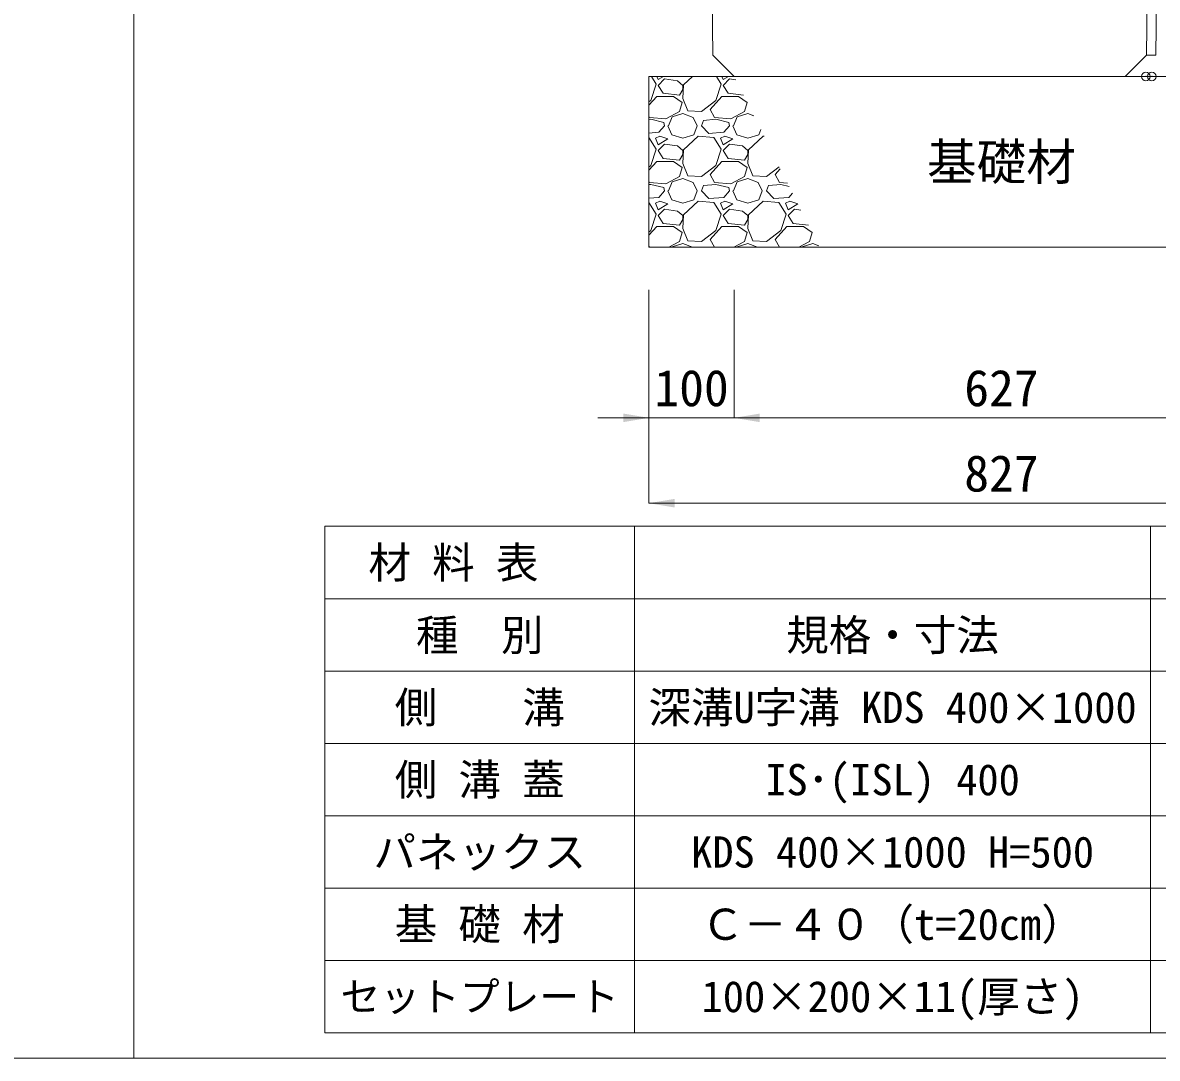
# Model space of a CAD drawing. Units: millimetres at full size. Extents: x 172874 to 217143, y 854931 to 903297.
# Drawn here: x 178744 to 180074, y 854931 to 856144 of the extents above; entities that cross this region are included whole.
import ezdxf
from ezdxf.enums import TextEntityAlignment as Align

# ---------------------------------------------------------------- set-up
doc = ezdxf.new("R2010")
doc.units = ezdxf.units.MM
doc.header["$LTSCALE"] = 20
doc.header["$PDMODE"] = 32
doc.header["$PDSIZE"] = 10
for name, color, linetype, lineweight in [('Defpoints_3', 8, 'Continuous', 0), ('セットプレート', 3, 'Continuous', 13), ('図枠', 5, 'Continuous', 13), ('基礎材', 7, 'Continuous', 15), ('寸法・材料表', 7, 'Continuous', 13), ('寸法線', 7, 'Continuous', 13), ('本体', 2, 'Continuous', 13), ('補助線', 8, 'Continuous', 13), ('ﾊｯﾁﾝｸﾞ', 7, 'Continuous', 5)]:
    doc.layers.add(name, color=color, linetype=linetype, lineweight=lineweight)
doc.styles.add('ＭＳ ゴシック', font='')
doc.styles.get('ＭＳ ゴシック').set_extended_font_data('MS Gothic')

# ---------------------------------------------------------------- blocks, each defined once
blk = doc.blocks.new('filled_arrow')
at = {"color": 0, "linetype": 'Continuous', "lineweight": -2}
blk.add_solid([(7.5, 1.25), (0, 0), (7.5, -1.25)], dxfattribs=at)

msp = doc.modelspace()

# ---------------------------------------------------------------- linework, layer by layer
at = {"layer": 'Defpoints_3'}
for p, q in [((179098.25, 855554.4), (181037.15, 855554.4)), ((179098.25, 855554.4), (179098.25, 855469.22)), ((179461.25, 855554.4), (179461.25, 855469.22)), ((180066.25, 855554.4), (180066.25, 855469.22))]:
    msp.add_line(p, q, dxfattribs=at)
at = {"layer": 'セットプレート'}
msp.add_lwpolyline([(180061.54, 856106.42), (180072.54, 856106.32), (180073.49, 856206.31), (180062.49, 856206.42)], close=True, dxfattribs=at)
at = {"layer": '図枠'}
for p, q in [((178874.21, 874031.02), (178874.21, 854931.02)), ((172874.21, 854931.02), (193274.21, 854931.02))]:
    msp.add_line(p, q, dxfattribs=at)
at = {"layer": '基礎材'}
for p, q in [((179478.1, 856081.42), (180304.7, 856081.42)), ((179478.1, 856081.42), (179478.1, 855881.42)), ((179478.1, 855881.42), (180304.7, 855881.42))]:
    msp.add_line(p, q, dxfattribs=at)
at = {"layer": '寸法・材料表'}
for p, q in [((179098.25, 855469.22), (181037.15, 855469.22)), ((179098.25, 855469.22), (179098.25, 854961.02)), ((179461.25, 855469.22), (179461.25, 854961.02)), ((180066.25, 855469.22), (180066.25, 854961.02)), ((179098.25, 855384.52), (181037.15, 855384.52)), ((179098.25, 855299.82), (181037.15, 855299.82)), ((179098.25, 855215.12), (181037.15, 855215.12)), ((179098.25, 855130.42), (181037.15, 855130.42)), ((179098.25, 855045.72), (181037.15, 855045.72)), ((179098.25, 854961.02), (181037.15, 854961.02))]:
    msp.add_line(p, q, dxfattribs=at)
at = {"layer": '寸法線'}
for p, q in [((179478.1, 855831.42), (179478.1, 855681.42)), ((179478.1, 855831.42), (179478.1, 855581.42)), ((179578.1, 855831.42), (179578.1, 855681.42)), ((179578.1, 855831.42), (179578.1, 855681.42)), ((179418.1, 855681.42), (179638.1, 855681.42)), ((179578.1, 855681.42), (180204.7, 855681.42)), ((180304.7, 855581.42), (179478.1, 855581.42))]:
    msp.add_line(p, q, dxfattribs=at)
at = {"layer": '本体'}
for p, q in [((179544.7, 856966.42), (179552.87, 856106.42)), ((180069.7, 856966.42), (180061.54, 856106.42)), ((179578.1, 856081.42), (179552.87, 856106.42)), ((180036.3, 856081.42), (180061.54, 856106.42)), ((179578.1, 856081.42), (180036.3, 856081.42))]:
    msp.add_line(p, q, dxfattribs=at)
at = {"layer": '補助線'}
for p in [(180060.7, 856081.42), (180067.7, 856081.42), (180067.7, 856081.42)]:
    msp.add_point(p, dxfattribs=at)
at = {"layer": 'ﾊｯﾁﾝｸﾞ'}
for p, q in [((179480.41, 856053.29), (179486.5, 856072.34)), ((179486.5, 856072.34), (179480.95, 856081.42)), ((179487.29, 856081.42), (179488.79, 856077.67)), ((179488.79, 856077.67), (179495.03, 856081.42)), ((179496.41, 856078.44), (179488.79, 856070.82)), ((179511.65, 856076.15), (179496.41, 856078.44)), ((179517.74, 856070.82), (179511.65, 856076.15)), ((179529.29, 856081.42), (179518.51, 856071.58)), ((179556.61, 856053.29), (179562.7, 856072.34)), ((179562.7, 856072.34), (179557.15, 856081.42)), ((179563.49, 856081.42), (179564.99, 856077.67)), ((179564.99, 856077.67), (179571.23, 856081.42)), ((179572.61, 856078.44), (179564.99, 856070.82)), ((179580.16, 856077.3), (179572.61, 856078.44)), ((179488.79, 856070.82), (179494.88, 856061.67)), ((179494.88, 856061.67), (179513.93, 856059.39)), ((179513.93, 856059.39), (179517.74, 856066.24)), ((179518.51, 856071.58), (179517.74, 856055.58)), ((179517.74, 856066.24), (179517.74, 856070.82)), ((179564.99, 856070.82), (179571.08, 856061.67)), ((179571.08, 856061.67), (179589.06, 856059.52)), ((179478.1, 856047.68), (179487.26, 856057.86)), ((179478.1, 856051.51), (179480.41, 856053.29)), ((179487.26, 856057.86), (179507.08, 856057.86)), ((179507.08, 856057.86), (179516.98, 856051)), ((179516.98, 856051), (179513.93, 856040.34)), ((179517.74, 856055.58), (179523.84, 856041.1)), ((179539.84, 856040.34), (179556.61, 856053.29)), ((179549.75, 856042.62), (179563.46, 856057.86)), ((179563.46, 856057.86), (179583.28, 856057.86)), ((179583.28, 856057.86), (179593.18, 856051)), ((179593.18, 856051), (179590.13, 856040.34)), ((179478.88, 856033.48), (179478.1, 856034.81)), ((179497.93, 856031.95), (179478.88, 856033.48)), ((179513.93, 856040.34), (179497.93, 856031.95)), ((179500.98, 856023.57), (179505.55, 856034.24)), ((179505.55, 856034.24), (179517.74, 856038.05)), ((179517.74, 856038.05), (179529.94, 856033.48)), ((179523.84, 856041.1), (179539.84, 856040.34)), ((179529.94, 856033.48), (179534.51, 856023.57)), ((179555.08, 856033.48), (179549.75, 856042.62)), ((179574.13, 856031.95), (179555.08, 856033.48)), ((179590.13, 856040.34), (179574.13, 856031.95)), ((179577.18, 856023.57), (179581.75, 856034.24)), ((179581.75, 856034.24), (179593.94, 856038.05)), ((179593.94, 856038.05), (179601.14, 856035.35)), ((179480.41, 856031.19), (179478.1, 856030.95)), ((179495.65, 856027.38), (179480.41, 856031.19)), ((179496.41, 856023.57), (179489.55, 856015.95)), ((179496.41, 856023.57), (179495.65, 856027.38)), ((179500.22, 856023.57), (179504.79, 856012.9)), ((179530.7, 856012.9), (179534.51, 856023.57)), ((179539.84, 856023.57), (179542.13, 856029.67)), ((179548.22, 856014.43), (179539.84, 856023.57)), ((179556.61, 856031.19), (179542.13, 856029.67)), ((179571.85, 856027.38), (179556.61, 856031.19)), ((179572.61, 856023.57), (179565.75, 856015.95)), ((179572.61, 856023.57), (179571.85, 856027.38)), ((179576.42, 856023.57), (179580.99, 856012.9)), ((179606.9, 856012.9), (179609.17, 856019.28)), ((179489.55, 856015.95), (179478.1, 856014.96)), ((179478.12, 856009.86), (179478.1, 856009.86)), ((179486.5, 855996.14), (179478.12, 856009.86)), ((179491.07, 856011.38), (179485.74, 856009.09)), ((179485.74, 856009.09), (179488.79, 856001.47)), ((179488.79, 856001.47), (179500.22, 856008.33)), ((179500.22, 856008.33), (179491.07, 856011.38)), ((179504.79, 856012.9), (179517.74, 856009.09)), ((179517.74, 856009.09), (179530.7, 856012.9)), ((179536.03, 856011.38), (179518.51, 855995.38)), ((179554.32, 856009.86), (179536.03, 856011.38)), ((179565.75, 856015.95), (179548.22, 856014.43)), ((179562.7, 855996.14), (179554.32, 856009.86)), ((179567.27, 856011.38), (179561.94, 856009.09)), ((179561.94, 856009.09), (179564.99, 856001.47)), ((179564.99, 856001.47), (179576.42, 856008.33)), ((179576.42, 856008.33), (179567.27, 856011.38)), ((179580.99, 856012.9), (179593.94, 856009.09)), ((179593.94, 856009.09), (179606.9, 856012.9)), ((179612.23, 856011.38), (179594.71, 855995.38)), ((179613.16, 856011.3), (179612.23, 856011.38)), ((179480.41, 855977.09), (179486.5, 855996.14)), ((179496.41, 856002.24), (179488.79, 855994.62)), ((179488.79, 855994.62), (179494.88, 855985.47)), ((179511.65, 855999.95), (179496.41, 856002.24)), ((179517.74, 855994.62), (179511.65, 855999.95)), ((179518.51, 855995.38), (179517.74, 855979.38)), ((179517.74, 855990.04), (179517.74, 855994.62)), ((179556.61, 855977.09), (179562.7, 855996.14)), ((179572.61, 856002.24), (179564.99, 855994.62)), ((179564.99, 855994.62), (179571.08, 855985.47)), ((179587.85, 855999.95), (179572.61, 856002.24)), ((179593.94, 855994.62), (179587.85, 855999.95)), ((179594.71, 855995.38), (179593.94, 855979.38)), ((179593.94, 855990.04), (179593.94, 855994.62)), ((179478.1, 855971.48), (179487.26, 855981.66)), ((179487.26, 855981.66), (179507.08, 855981.66)), ((179494.88, 855985.47), (179513.93, 855983.19)), ((179507.08, 855981.66), (179516.98, 855974.8)), ((179513.93, 855983.19), (179517.74, 855990.04)), ((179517.74, 855979.38), (179523.84, 855964.9)), ((179549.75, 855966.42), (179563.46, 855981.66)), ((179563.46, 855981.66), (179583.28, 855981.66)), ((179571.08, 855985.47), (179590.13, 855983.19)), ((179583.28, 855981.66), (179593.18, 855974.8)), ((179590.13, 855983.19), (179593.94, 855990.04)), ((179593.94, 855979.38), (179600.04, 855964.9)), ((179478.1, 855975.31), (179480.41, 855977.09)), ((179516.98, 855974.8), (179513.93, 855964.14)), ((179539.84, 855964.14), (179556.61, 855977.09)), ((179555.08, 855957.28), (179549.75, 855966.42)), ((179593.18, 855974.8), (179590.13, 855964.14)), ((179616.04, 855964.14), (179630.98, 855975.68)), ((179625.95, 855966.42), (179632.15, 855973.32)), ((179631.28, 855957.28), (179625.95, 855966.42)), ((179478.88, 855957.28), (179478.1, 855958.61)), ((179480.41, 855954.99), (179478.1, 855954.75)), ((179497.93, 855955.75), (179478.88, 855957.28)), ((179495.65, 855951.18), (179480.41, 855954.99)), ((179513.93, 855964.14), (179497.93, 855955.75)), ((179500.98, 855947.37), (179505.55, 855958.04)), ((179505.55, 855958.04), (179517.74, 855961.85)), ((179517.74, 855961.85), (179529.94, 855957.28)), ((179523.84, 855964.9), (179539.84, 855964.14)), ((179529.94, 855957.28), (179534.51, 855947.37)), ((179539.84, 855947.37), (179542.13, 855953.47)), ((179556.61, 855954.99), (179542.13, 855953.47)), ((179574.13, 855955.75), (179555.08, 855957.28)), ((179571.85, 855951.18), (179556.61, 855954.99)), ((179590.13, 855964.14), (179574.13, 855955.75)), ((179577.18, 855947.37), (179581.75, 855958.04)), ((179581.75, 855958.04), (179593.94, 855961.85)), ((179593.94, 855961.85), (179606.14, 855957.28)), ((179600.04, 855964.9), (179616.04, 855964.14)), ((179606.14, 855957.28), (179610.71, 855947.37)), ((179616.04, 855947.37), (179618.33, 855953.47)), ((179632.81, 855954.99), (179618.33, 855953.47)), ((179640.54, 855956.54), (179631.28, 855957.28)), ((179642.53, 855952.56), (179632.81, 855954.99)), ((179489.55, 855939.75), (179478.1, 855938.76)), ((179496.41, 855947.37), (179489.55, 855939.75)), ((179496.41, 855947.37), (179495.65, 855951.18)), ((179500.22, 855947.37), (179504.79, 855936.7)), ((179530.7, 855936.7), (179534.51, 855947.37)), ((179548.22, 855938.23), (179539.84, 855947.37)), ((179565.75, 855939.75), (179548.22, 855938.23)), ((179572.61, 855947.37), (179565.75, 855939.75)), ((179572.61, 855947.37), (179571.85, 855951.18)), ((179576.42, 855947.37), (179580.99, 855936.7)), ((179606.9, 855936.7), (179610.71, 855947.37)), ((179624.42, 855938.23), (179616.04, 855947.37)), ((179641.95, 855939.75), (179624.42, 855938.23)), ((179646.44, 855944.74), (179641.95, 855939.75)), ((179478.12, 855933.66), (179478.1, 855933.66)), ((179486.5, 855919.94), (179478.12, 855933.66)), ((179491.07, 855935.18), (179485.74, 855932.89)), ((179485.74, 855932.89), (179488.79, 855925.27)), ((179488.79, 855925.27), (179500.22, 855932.13)), ((179496.41, 855926.04), (179488.79, 855918.42)), ((179500.22, 855932.13), (179491.07, 855935.18)), ((179511.65, 855923.75), (179496.41, 855926.04)), ((179504.79, 855936.7), (179517.74, 855932.89)), ((179517.74, 855932.89), (179530.7, 855936.7)), ((179536.03, 855935.18), (179518.51, 855919.18)), ((179554.32, 855933.66), (179536.03, 855935.18)), ((179562.7, 855919.94), (179554.32, 855933.66)), ((179567.27, 855935.18), (179561.94, 855932.89)), ((179561.94, 855932.89), (179564.99, 855925.27)), ((179564.99, 855925.27), (179576.42, 855932.13)), ((179572.61, 855926.04), (179564.99, 855918.42)), ((179576.42, 855932.13), (179567.27, 855935.18)), ((179587.85, 855923.75), (179572.61, 855926.04)), ((179580.99, 855936.7), (179593.94, 855932.89)), ((179593.94, 855932.89), (179606.9, 855936.7)), ((179612.23, 855935.18), (179594.71, 855919.18)), ((179630.52, 855933.66), (179612.23, 855935.18)), ((179638.9, 855919.94), (179630.52, 855933.66)), ((179643.47, 855935.18), (179638.14, 855932.89)), ((179638.14, 855932.89), (179641.19, 855925.27)), ((179641.19, 855925.27), (179652.62, 855932.13)), ((179648.81, 855926.04), (179641.19, 855918.42)), ((179652.62, 855932.13), (179643.47, 855935.18)), ((179656.36, 855924.9), (179648.81, 855926.04)), ((179480.41, 855900.89), (179486.5, 855919.94)), ((179488.79, 855918.42), (179494.88, 855909.27)), ((179517.74, 855918.42), (179511.65, 855923.75)), ((179513.93, 855906.99), (179517.74, 855913.84)), ((179518.51, 855919.18), (179517.74, 855903.18)), ((179517.74, 855913.84), (179517.74, 855918.42)), ((179556.61, 855900.89), (179562.7, 855919.94)), ((179564.99, 855918.42), (179571.08, 855909.27)), ((179593.94, 855918.42), (179587.85, 855923.75)), ((179590.13, 855906.99), (179593.94, 855913.84)), ((179594.71, 855919.18), (179593.94, 855903.18)), ((179593.94, 855913.84), (179593.94, 855918.42)), ((179632.81, 855900.89), (179638.9, 855919.94)), ((179641.19, 855918.42), (179647.28, 855909.27)), ((179478.1, 855895.28), (179487.26, 855905.46)), ((179478.1, 855899.11), (179480.41, 855900.89)), ((179487.26, 855905.46), (179507.08, 855905.46)), ((179494.88, 855909.27), (179513.93, 855906.99)), ((179507.08, 855905.46), (179516.98, 855898.6)), ((179517.74, 855903.18), (179523.84, 855888.7)), ((179539.84, 855887.94), (179556.61, 855900.89)), ((179549.75, 855890.22), (179563.46, 855905.46)), ((179563.46, 855905.46), (179583.28, 855905.46)), ((179571.08, 855909.27), (179590.13, 855906.99)), ((179583.28, 855905.46), (179593.18, 855898.6)), ((179593.94, 855903.18), (179600.04, 855888.7)), ((179616.04, 855887.94), (179632.81, 855900.89)), ((179625.95, 855890.22), (179639.66, 855905.46)), ((179639.66, 855905.46), (179659.48, 855905.46)), ((179647.28, 855909.27), (179665.26, 855907.12)), ((179659.48, 855905.46), (179669.38, 855898.6)), ((179513.93, 855887.94), (179501.49, 855881.42)), ((179505.55, 855881.84), (179517.74, 855885.65)), ((179516.98, 855898.6), (179513.93, 855887.94)), ((179517.74, 855885.65), (179529.02, 855881.42)), ((179523.84, 855888.7), (179539.84, 855887.94)), ((179554.88, 855881.42), (179549.75, 855890.22)), ((179590.13, 855887.94), (179577.69, 855881.42)), ((179581.75, 855881.84), (179593.94, 855885.65)), ((179593.18, 855898.6), (179590.13, 855887.94)), ((179593.94, 855885.65), (179605.22, 855881.42)), ((179600.04, 855888.7), (179616.04, 855887.94)), ((179631.08, 855881.42), (179625.95, 855890.22)), ((179666.33, 855887.94), (179653.89, 855881.42)), ((179657.95, 855881.84), (179670.14, 855885.65)), ((179669.38, 855898.6), (179666.33, 855887.94)), ((179670.14, 855885.65), (179677.34, 855882.95)), ((179478.68, 855881.42), (179478.1, 855882.41)), ((179505.37, 855881.42), (179505.55, 855881.84)), ((179581.57, 855881.42), (179581.75, 855881.84)), ((179657.77, 855881.42), (179657.95, 855881.84))]:
    msp.add_line(p, q, dxfattribs=at)

# ---------------------------------------------------------------- block references
at = {"layer": '寸法線', "xscale": 4, "yscale": 4, "rotation": 180}
msp.add_blockref('filled_arrow', (179478.1, 855681.42), dxfattribs=at)
at = {"layer": '寸法線', "xscale": 4, "yscale": 4}
for p in [(179578.1, 855681.42), (179578.1, 855681.42), (179478.1, 855581.42)]:
    msp.add_blockref('filled_arrow', p, dxfattribs=at)

# ---------------------------------------------------------------- texts
at = {"layer": '寸法・材料表', "style": 'ＭＳ ゴシック'}
msp.add_text('\u3000材 料 表', height=36.55, dxfattribs=at).set_placement((179099.41, 855511.81), align=Align.MIDDLE_LEFT)
for s, height, p in [('種\u3000別', 36.55, (179279.75, 855426.87)), ('規格・寸法', 36.55, (179763.75, 855426.87)), ('側\u3000\u3000溝', 36.55, (179279.75, 855342.17)), ('深溝U字溝 KDS 400×1000', 36.55, (179763.75, 855342.17)), ('側 溝 蓋', 36.55, (179279.75, 855257.47)), ('IS･(ISL) 400', 36.55, (179763.75, 855257.47)), ('パネックス', 36.55, (179279.75, 855172.77)), ('KDS 400×1000 H=500', 36.55, (179763.75, 855172.77)), ('基 礎 材', 36.55, (179279.75, 855088.07)), ('Ｃ－４０（t=20cm）', 36.55, (179763.75, 855088.07)), ('セットプレート', 34.18, (179279.75, 855003.37)), ('100×200×11(厚さ)', 36.55, (179763.75, 855003.37))]:
    msp.add_text(s, height=height, dxfattribs=at).set_placement(p, align=Align.MIDDLE_CENTER)
at = {"layer": '寸法線', "style": 'ＭＳ ゴシック'}
for s, p in [('基礎材', (179891.4, 855981.42)), ('100', (179528.1, 855716.42)), ('627', (179891.4, 855716.42)), ('827', (179891.4, 855616.42))]:
    msp.add_text(s, height=42.72, dxfattribs=at).set_placement(p, align=Align.MIDDLE_CENTER)

doc.saveas('drawing.dxf')
